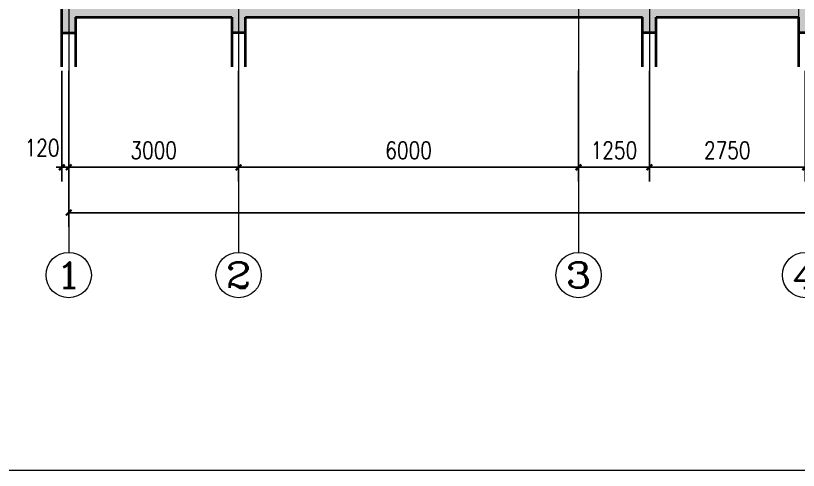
# Model space of a CAD drawing. Extents: x 577108 to 1042908, y 41950 to 81950.
# Drawn here: x 861805 to 875621, y 41950 to 49970 of the extents above; entities that cross this region are included whole.
import ezdxf
from ezdxf.enums import TextEntityAlignment as Align

# ---------------------------------------------------------------- set-up
doc = ezdxf.new("R2010")
doc.units = 0
doc.header["$LTSCALE"] = 1000
doc.header["$MEASUREMENT"] = 0
doc.linetypes.add('DOTE', pattern=[2.42, 2, -0.2, 0.02, -0.2])
doc.layers.get('0').update_dxf_attribs({"linetype": 'CONTINUOUS', "lineweight": 13})
doc.layers.get('Defpoints').update_dxf_attribs({"linetype": 'CONTINUOUS', "lineweight": 5})
for name, color, linetype, lineweight in [('AXIS', 3, 'CONTINUOUS', 15), ('AXIS_TEXT', 7, 'CONTINUOUS', 20), ('DOTE', 1, 'DOTE', 0), ('hatch', 8, 'CONTINUOUS', 5), ('LM-1', 7, 'CONTINUOUS', 18), ('LM-S', 8, 'CONTINUOUS', 5), ('wall', 2, 'CONTINUOUS', 40)]:
    doc.layers.add(name, color=color, linetype=linetype, lineweight=lineweight)
doc.styles.add('_TCH_AXIS', font='COMPLEX', dxfattribs={"bigfont": 'GBCBIG'})
doc.styles.add('COMPLEX', font='COMPLEX')
doc.styles.add('DIM_FONT', font='SIMPLEX.shx', dxfattribs={"width": 0.8, "bigfont": 'hztxt.shx'})
doc.dimstyles.new('DIMN', dxfattribs={"dimtxt": 300, "dimasz": 100, "dimexe": 250, "dimexo": 300, "dimgap": 150, "dimtad": 1, "dimdec": 0, "dimzin": 0, "dimdsep": 46, "dimtxsty": 'DIM_FONT', "dimblk": 'ARCHTICK', "dimcen": 0.09, "dimclrt": 7, "dimazin": 2, "dimtfac": 1, "dimtdec": 0, "dimtix": 1, "dimtmove": 2, "dimatfit": 3, "dimldrblk": 'ARCHTICK', "dimfxl": 0, "dimtolj": 1, "dimtzin": 0, "dimarcsym": 0})
pattern_1 = [(45, (-519364.91, -410682.93), (-53.0330086, 53.0330086), []), (50, (-519364.91, -410682.93), (215.178055, -18.82564), [22.5, -247.5]), (355, (-519364.91, -410682.93), (-41.6254, 225.65764), [18, -198]), (100.4514, (-519346.98, -410684.5), (173.552815, 206.831863), [19.122057, -210.342634]), (46.1842, (-519364.9, -410622.93), (320.172315, -49.655704), [33.75, -371.25]), (96.6356, (-519338.23, -410627.07), (280.39881, 292.23536), [28.68309, -315.5139]), (351.1842, (-519364.9, -410622.93), (280.39858, 292.23558), [27, -297]), (21, (-519334.91, -410637.93), (179.072116, -120.785667), [22.5, -247.5]), (326, (-519334.91, -410637.93), (72.9946, 217.545014), [18, -198]), (71.4514, (-519319.99, -410648), (252.06679, 96.75915), [19.122057, -210.342634]), (37.5, (-519364.91, -410682.93), (3.6479566, 99.868156), [0, -195.6, 0, -201, 0, -198.75]), (7.5, (-519364.91, -410682.93), (78.920861, 118.3235136), [0, -114.6, 0, -191.1, 0, -75.75]), (327.5, (-519431.81, -410682.93), (160.146731, -6.7664615), [0, -75, 0, -234, 0, -310.5]), (317.5, (-519461.81, -410682.93), (174.955851, 30.031495), [0, -97.5, 0, -155.4, 0, -220.5])]

# ---------------------------------------------------------------- blocks, each defined once
blk = doc.blocks.new('_ArchTick')
at = {"color": 0, "linetype": 'ByBlock', "const_width": 0.4}
blk.add_lwpolyline([(-0.5, -0.5), (0.5, 0.5)], dxfattribs=at)
blk = doc.blocks.new('*D174')
at = {"layer": 'AXIS', "color": 0, "lineweight": -2, "transparency": 16777216}
for p, q in [((862621, 48995), (862621, 47045)), ((862741, 48995), (862741, 47045)), ((862621, 47295), (862521, 47295)), ((862621, 47295), (862741, 47295)), ((862741, 47295), (862841, 47295))]:
    blk.add_line(p, q, dxfattribs=at)
at = {"layer": 'Defpoints', "color": 0, "transparency": 16777216}
for p in [(862621, 49295), (862741, 49295), (862741, 47295)]:
    blk.add_point(p, dxfattribs=at)
at = {"layer": 'AXIS', "color": 0, "lineweight": -2, "transparency": 16777216, "xscale": 100, "yscale": 100, "zscale": 100}
blk.add_blockref('_ArchTick', (862621, 47295), dxfattribs=at)
at = {"layer": 'AXIS', "color": 0, "lineweight": -2, "transparency": 16777216, "xscale": 100, "yscale": 100, "zscale": 100, "rotation": 180}
blk.add_blockref('_ArchTick', (862741, 47295), dxfattribs=at)
at = {"layer": 'AXIS', "color": 7, "transparency": 16777216, "insert": (862271, 47640), "char_height": 300, "attachment_point": 5, "style": 'DIM_FONT'}
blk.add_mtext('\\A1;120', dxfattribs=at)
blk = doc.blocks.new('*D175')
at = {"layer": 'AXIS', "color": 0, "lineweight": -2, "transparency": 16777216}
for p, q in [((862741, 48995), (862741, 47045)), ((865741, 48995), (865741, 47045)), ((862741, 47295), (865741, 47295))]:
    blk.add_line(p, q, dxfattribs=at)
at = {"layer": 'Defpoints', "color": 0, "transparency": 16777216}
for p in [(862741, 49295), (865741, 49295), (865741, 47295)]:
    blk.add_point(p, dxfattribs=at)
at = {"layer": 'AXIS', "color": 0, "lineweight": -2, "transparency": 16777216, "xscale": 100, "yscale": 100, "zscale": 100, "rotation": 180}
blk.add_blockref('_ArchTick', (862741, 47295), dxfattribs=at)
at = {"layer": 'AXIS', "color": 0, "lineweight": -2, "transparency": 16777216, "xscale": 100, "yscale": 100, "zscale": 100}
blk.add_blockref('_ArchTick', (865741, 47295), dxfattribs=at)
at = {"layer": 'AXIS', "color": 7, "transparency": 16777216, "insert": (864241, 47595), "char_height": 300, "attachment_point": 5, "style": 'DIM_FONT'}
blk.add_mtext('\\A1;3000', dxfattribs=at)
blk = doc.blocks.new('*D176')
at = {"layer": 'AXIS', "color": 0, "lineweight": -2, "transparency": 16777216}
for p, q in [((865741, 48995), (865741, 47045)), ((871741, 48995), (871741, 47045)), ((865741, 47295), (871741, 47295))]:
    blk.add_line(p, q, dxfattribs=at)
at = {"layer": 'Defpoints', "color": 0, "transparency": 16777216}
for p in [(865741, 49295), (871741, 49295), (871741, 47295)]:
    blk.add_point(p, dxfattribs=at)
at = {"layer": 'AXIS', "color": 0, "lineweight": -2, "transparency": 16777216, "xscale": 100, "yscale": 100, "zscale": 100, "rotation": 180}
blk.add_blockref('_ArchTick', (865741, 47295), dxfattribs=at)
at = {"layer": 'AXIS', "color": 0, "lineweight": -2, "transparency": 16777216, "xscale": 100, "yscale": 100, "zscale": 100}
blk.add_blockref('_ArchTick', (871741, 47295), dxfattribs=at)
at = {"layer": 'AXIS', "color": 7, "transparency": 16777216, "insert": (868741, 47595), "char_height": 300, "attachment_point": 5, "style": 'DIM_FONT'}
blk.add_mtext('\\A1;6000', dxfattribs=at)
blk = doc.blocks.new('*D177')
at = {"layer": 'AXIS', "color": 0, "lineweight": -2, "transparency": 16777216}
for p, q in [((871741, 48995), (871741, 47045)), ((872991, 48995), (872991, 47045)), ((871741, 47295), (872991, 47295))]:
    blk.add_line(p, q, dxfattribs=at)
at = {"layer": 'Defpoints', "color": 0, "transparency": 16777216}
for p in [(871741, 49295), (872991, 49295), (872991, 47295)]:
    blk.add_point(p, dxfattribs=at)
at = {"layer": 'AXIS', "color": 0, "lineweight": -2, "transparency": 16777216, "xscale": 100, "yscale": 100, "zscale": 100, "rotation": 180}
blk.add_blockref('_ArchTick', (871741, 47295), dxfattribs=at)
at = {"layer": 'AXIS', "color": 0, "lineweight": -2, "transparency": 16777216, "xscale": 100, "yscale": 100, "zscale": 100}
blk.add_blockref('_ArchTick', (872991, 47295), dxfattribs=at)
at = {"layer": 'AXIS', "color": 7, "transparency": 16777216, "insert": (872366, 47595), "char_height": 300, "attachment_point": 5, "style": 'DIM_FONT'}
blk.add_mtext('\\A1;1250', dxfattribs=at)
blk = doc.blocks.new('*D178')
at = {"layer": 'AXIS', "color": 0, "lineweight": -2, "transparency": 16777216}
for p, q in [((872991, 48995), (872991, 47045)), ((875741, 48995), (875741, 47045)), ((872991, 47295), (875741, 47295))]:
    blk.add_line(p, q, dxfattribs=at)
at = {"layer": 'Defpoints', "color": 0, "transparency": 16777216}
for p in [(872991, 49295), (875741, 49295), (875741, 47295)]:
    blk.add_point(p, dxfattribs=at)
at = {"layer": 'AXIS', "color": 0, "lineweight": -2, "transparency": 16777216, "xscale": 100, "yscale": 100, "zscale": 100, "rotation": 180}
blk.add_blockref('_ArchTick', (872991, 47295), dxfattribs=at)
at = {"layer": 'AXIS', "color": 0, "lineweight": -2, "transparency": 16777216, "xscale": 100, "yscale": 100, "zscale": 100}
blk.add_blockref('_ArchTick', (875741, 47295), dxfattribs=at)
at = {"layer": 'AXIS', "color": 7, "transparency": 16777216, "insert": (874366, 47595), "char_height": 300, "attachment_point": 5, "style": 'DIM_FONT'}
blk.add_mtext('\\A1;2750', dxfattribs=at)
blk = doc.blocks.new('*D183')
at = {"layer": 'AXIS', "color": 0, "lineweight": -2, "transparency": 16777216}
for p, q in [((862741, 48995), (862741, 46245)), ((893241, 48995), (893241, 46245)), ((862741, 46495), (893241, 46495))]:
    blk.add_line(p, q, dxfattribs=at)
at = {"layer": 'Defpoints', "color": 0, "transparency": 16777216}
for p in [(862741, 49295), (893241, 49295), (893241, 46495)]:
    blk.add_point(p, dxfattribs=at)
at = {"layer": 'AXIS', "color": 0, "lineweight": -2, "transparency": 16777216, "xscale": 100, "yscale": 100, "zscale": 100, "rotation": 180}
blk.add_blockref('_ArchTick', (862741, 46495), dxfattribs=at)
at = {"layer": 'AXIS', "color": 0, "lineweight": -2, "transparency": 16777216, "xscale": 100, "yscale": 100, "zscale": 100}
blk.add_blockref('_ArchTick', (893241, 46495), dxfattribs=at)
at = {"layer": 'AXIS', "color": 7, "transparency": 16777216, "insert": (877991, 46795), "char_height": 300, "attachment_point": 5, "style": 'DIM_FONT'}
blk.add_mtext('\\A1;30500', dxfattribs=at)
blk = doc.blocks.new('_AXISO')
blk.add_circle((0, 0), 0.5)
at = {"layer": 'AXIS_TEXT', "style": 'COMPLEX', "width": 1.041667}
blk.add_attdef('A', text='', height=0.56, dxfattribs=at).set_placement((-0.25, -0.28), (0.25, -0.28), align=Align.FIT)

msp = doc.modelspace()

# ---------------------------------------------------------------- hatches: boundary and pattern name
at = {"layer": 'hatch'}
h = msp.add_hatch(dxfattribs=at)
h.set_pattern_fill('钢筋混凝土', color=256, scale=30, style=0)
h.set_pattern_definition(pattern_1)
h.paths.add_polyline_path([(865620.8415, 49945.1748), (865620.8415, 49665.1748), (865860.8415, 49665.1748), (865860.8415, 49945.1748), (872870.8415, 49945.1748), (872870.8415, 49665.1748), (873110.8415, 49665.1748), (873110.8415, 49945.1748), (875620.8415, 49945.1748), (875620.8415, 50095.1748), (873110.8415, 50095.1748), (873110.8415, 50295.1748), (872870.8415, 50295.1748), (872870.8415, 50095.1748), (865860.8415, 50095.1748), (865860.8415, 50295.1748), (865620.8415, 50295.1748), (865620.8415, 50095.1748), (862860.8415, 50095.1748), (862860.8415, 50295.1748), (862620.8415, 50295.1748), (862620.8415, 49995.1748), (862620.8415, 49665.1748), (862860.8415, 49665.1748), (862860.8415, 49945.1748)])
h = msp.add_hatch(dxfattribs=at)
h.set_pattern_fill('钢筋混凝土', color=256, scale=30, style=0)
h.set_pattern_definition(pattern_1)
h.paths.add_polyline_path([(893360.8415, 50295.1748), (893120.8415, 50295.1748), (893120.8415, 50095.1748), (888360.8415, 50095.1748), (888360.8415, 50295.1748), (888120.8415, 50295.1748), (888120.8415, 50095.1748), (875860.8415, 50095.1748), (875860.8415, 50295.1748), (875620.8415, 50295.1748), (875620.8415, 50095.1748), (875620.8415, 49945.1748), (875620.8415, 49665.1748), (875860.8415, 49665.1748), (875860.8415, 49945.1748), (880620.8415, 49945.1748), (880620.8415, 49665.1748), (880860.8415, 49665.1748), (880860.8415, 49945.1748), (888120.8415, 49945.1748), (888120.8415, 49665.1748), (888360.8415, 49665.1748), (888360.8415, 49945.1748), (893120.8415, 49945.1748), (893120.8415, 49665.1748), (893360.8415, 49665.1748)])

# ---------------------------------------------------------------- linework, layer by layer
at = {"layer": 'AXIS'}
for p, q in [((862740.8415, 49295.1748), (862740.8415, 45795.1748)), ((865740.8415, 49295.1748), (865740.8415, 45795.1748)), ((871740.8415, 49295.1748), (871740.8415, 45795.1748))]:
    msp.add_line(p, q, dxfattribs=at)
at = {"layer": 'DOTE'}
for p, q in [((862740.8415, 59795.1748), (862740.8415, 48795.1748)), ((865740.8415, 59795.1748), (865740.8415, 48795.1748)), ((871740.8415, 59795.1748), (871740.8415, 48795.1748)), ((872990.8415, 59795.1748), (872990.8415, 48795.1748))]:
    msp.add_line(p, q, dxfattribs=at)
at = {"layer": 'LM-1'}
msp.add_line((875620.8415, 50095.1748), (875620.8415, 49945.1748), dxfattribs=at)
at = {"layer": 'LM-S'}
msp.add_lwpolyline([(854708.4301, 81950.2272), (904108.4301, 81950.2272), (904108.4301, 41950.2272), (854708.4301, 41950.2272)], close=True, dxfattribs=at)
at = {"layer": 'wall'}
for p, q in [((862620.8415, 49065.1748), (862620.8415, 56048.056)), ((862860.8415, 49945.1748), (865620.8415, 49945.1748)), ((862860.8415, 49945.1748), (862860.8415, 49065.1748)), ((865620.8415, 49945.1748), (865620.8415, 49065.1748)), ((865860.8415, 49065.1748), (865860.8415, 49945.1748)), ((865860.8415, 49945.1748), (872870.8415, 49945.1748)), ((872870.8415, 49065.1748), (872870.8415, 49945.1748)), ((873110.8415, 49065.1748), (873110.8415, 49945.1748)), ((873110.8415, 49945.1748), (875620.8415, 49945.1748)), ((875620.8415, 49945.1748), (875620.8415, 49065.1748)), ((862620.8415, 49665.1748), (862860.8415, 49665.1748)), ((865860.8415, 49665.1748), (865620.8415, 49665.1748)), ((873110.8415, 49665.1748), (872870.8415, 49665.1748)), ((875860.8415, 49665.1748), (875620.8415, 49665.1748))]:
    msp.add_line(p, q, dxfattribs=at)

# ---------------------------------------------------------------- block references
at = {"layer": 'AXIS'}
ref = msp.add_blockref('_AXISO', (862740.8415, 45395.1748), dxfattribs=dict(at, xscale=800, yscale=800, zscale=800))
ref.add_attrib('A', '1', dxfattribs={"layer": 'AXIS_TEXT', "height": 452.5483, "style": '_TCH_AXIS', "width": 2.333333}).set_placement((862514.5673, 45168.9006), (862967.1157, 45168.9006), align=Align.FIT)
ref = msp.add_blockref('_AXISO', (865740.8415, 45395.1748), dxfattribs=dict(at, xscale=800, yscale=800, zscale=800))
ref.add_attrib('A', '2', dxfattribs={"layer": 'AXIS_TEXT', "height": 452.5483, "style": '_TCH_AXIS', "width": 1.5}).set_placement((865514.5673, 45168.9006), (865967.1157, 45168.9006), align=Align.FIT)
ref = msp.add_blockref('_AXISO', (871740.8415, 45395.1748), dxfattribs=dict(at, xscale=800, yscale=800, zscale=800))
ref.add_attrib('A', '3', dxfattribs={"layer": 'AXIS_TEXT', "height": 452.5483, "style": '_TCH_AXIS', "width": 1.5}).set_placement((871514.5673, 45168.9006), (871967.1157, 45168.9006), align=Align.FIT)
ref = msp.add_blockref('_AXISO', (875740.8415, 45395.1748), dxfattribs=dict(at, xscale=800, yscale=800, zscale=800))
ref.add_attrib('A', '4', dxfattribs={"layer": 'AXIS_TEXT', "height": 452.5483, "style": '_TCH_AXIS', "width": 1.3125}).set_placement((875514.5673, 45168.9006), (875967.1157, 45168.9006), align=Align.FIT)

# ---------------------------------------------------------------- dimensions: what is measured, and where the dimension line sits
dim = msp.add_linear_dim(base=(862740.8415, 47295.1748), p1=(862620.8415, 49295.1748), p2=(862740.8415, 49295.1748), angle=0, dimstyle='DIMN', dxfattribs=at)
dim.commit()
dim.dimension.update_dxf_attribs({"geometry": '*D174', "text_midpoint": (862270.8415, 47640.1748), "dimtype": 129})
for p1, p2, distance, picture, middle in [((862740.8415, 49295.1748), (865740.8415, 49295.1748), -2000, '*D175', (864240.8415, 47595.1748)), ((862740.8415, 49295.1748), (893240.8415, 49295.1748), -2800, '*D183', (877990.8415, 46795.1748)), ((865740.8415, 49295.1748), (871740.8415, 49295.1748), -2000, '*D176', (868740.8415, 47595.1748)), ((871740.8415, 49295.1748), (872990.8415, 49295.1748), -2000, '*D177', (872365.8415, 47595.1748)), ((872990.8415, 49295.1748), (875740.8415, 49295.1748), -2000, '*D178', (874365.8415, 47595.1748))]:
    dim = msp.add_aligned_dim(p1=p1, p2=p2, distance=distance, dimstyle='DIMN', dxfattribs=at)
    dim.commit()
    dim.dimension.update_dxf_attribs({"geometry": picture, "text_midpoint": middle})

doc.saveas('drawing.dxf')
